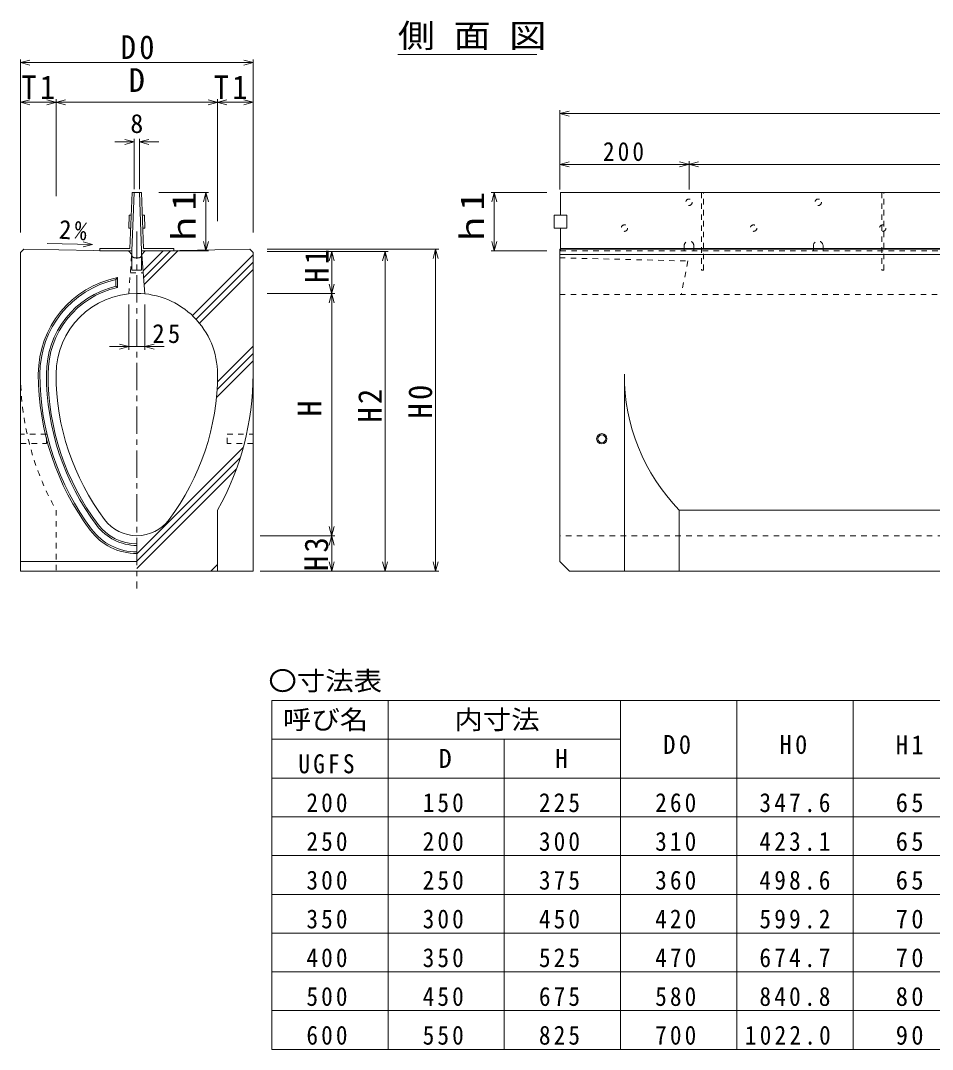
# Model space of a CAD drawing. Units: millimetres, scale not verified. Extents: x 585 to 7770, y 3235 to 5707.
# Drawn here: x 633 to 2045, y 3235 to 4827 of the extents above; entities that cross this region are included whole.
import ezdxf
from ezdxf.enums import TextEntityAlignment as Align

# ---------------------------------------------------------------- set-up
doc = ezdxf.new("R2010")
doc.units = ezdxf.units.MM
doc.header["$LTSCALE"] = 10
doc.linetypes.add('USER1', pattern=[1.693334, 0.846667, -0.846667])
doc.linetypes.add('USER2', pattern=[6.773334, 4.233333, -0.846667, 0.846667, -0.846667])
for name, color, linetype, lineweight in [('0_2', 4, 'Continuous', 5), ('1', 7, 'Continuous', 5), ('1-0', 4, 'Continuous', 5), ('3', 4, 'USER1', 5)]:
    doc.layers.add(name, color=color, linetype=linetype, lineweight=lineweight)
doc.styles.add('ＭＳ ゴシック', font='')
doc.styles.get('ＭＳ ゴシック').set_extended_font_data('MS Gothic')

msp = doc.modelspace()

# ---------------------------------------------------------------- linework, layer by layer
at = {"layer": '0_2'}
for p, q in [((633.49, 4499.06), (633.49, 4766.84)), ((633.49, 4762.13), (647.98, 4766.01)), ((633.49, 4762.13), (993.49, 4762.13)), ((647.98, 4758.25), (633.49, 4762.13)), ((979, 4766.01), (993.49, 4762.13)), ((993.49, 4762.13), (979, 4758.25)), ((993.49, 4767.13), (993.49, 4499.35)), ((1217.7, 4774.42), (1432.7, 4774.42)), ((647.98, 4704.64), (633.49, 4700.76)), ((993.49, 4700.76), (633.49, 4700.76)), ((633.49, 4700.76), (647.98, 4696.88)), ((674, 4704.64), (702.98, 4696.88)), ((702.98, 4704.64), (674, 4696.88)), ((688.49, 4705.47), (688.49, 4555.65)), ((952.98, 4704.64), (924, 4696.88)), ((924, 4704.64), (952.98, 4696.88)), ((938.49, 4516.8), (938.49, 4705.76)), ((993.49, 4700.76), (979, 4704.64)), ((979, 4696.88), (993.49, 4700.76)), ((1468.49, 4565.63), (1468.49, 4688.31)), ((1468.49, 4683.31), (1482.98, 4687.19)), ((1468.49, 4683.31), (3468.49, 4683.31)), ((1482.98, 4679.43), (1468.49, 4683.31)), ((809.49, 4639.39), (779.49, 4639.39)), ((809.49, 4639.39), (795, 4643.27)), ((795, 4635.51), (809.49, 4639.39)), ((809.49, 4644.39), (809.49, 4566.09)), ((817.49, 4566.09), (817.49, 4644.39)), ((817.49, 4639.39), (831.98, 4643.27)), ((831.98, 4635.51), (817.49, 4639.39)), ((817.49, 4639.39), (847.49, 4639.39)), ((1482.98, 4608.37), (1468.49, 4604.49)), ((3468.49, 4604.49), (1468.49, 4604.49)), ((1468.49, 4604.49), (1482.98, 4600.61)), ((1682.98, 4608.37), (1654, 4600.61)), ((1654, 4608.37), (1682.98, 4600.61)), ((1668.49, 4565.63), (1668.49, 4609.49)), ((924.45, 4560.97), (847.33, 4560.97)), ((916.68, 4546.48), (920.57, 4560.97)), ((920.57, 4471.02), (920.57, 4560.97)), ((920.57, 4560.97), (924.45, 4546.48)), ((1448.49, 4560.97), (1361.97, 4560.97)), ((1363.09, 4546.48), (1366.97, 4560.97)), ((1366.97, 4560.97), (1366.97, 4470.97)), ((1366.97, 4560.97), (1370.86, 4546.48)), ((745.03, 4480.54), (674.89, 4481.94)), ((745.03, 4480.54), (730.47, 4476.94)), ((730.62, 4484.71), (745.03, 4480.54)), ((920.57, 4471.02), (916.68, 4485.5)), ((924.45, 4485.5), (920.57, 4471.02)), ((1366.97, 4471.02), (1363.09, 4485.5)), ((1370.86, 4485.5), (1366.97, 4471.02)), ((854.31, 4470.68), (823.31, 4439.68)), ((824.43, 4429.49), (865.85, 4470.91)), ((824.9, 4418.65), (877.4, 4471.14)), ((870.99, 4471.02), (924.45, 4471.02)), ((993.49, 4464.5), (899.53, 4370.54)), ((1281.19, 4473.47), (1015.35, 4473.47)), ((1015.35, 4469.87), (1202.81, 4469.87)), ((1115.33, 4469.87), (1111.44, 4455.38)), ((1115.33, 3974.87), (1115.33, 4469.87)), ((1119.21, 4455.38), (1115.33, 4469.87)), ((1193.93, 4455.38), (1197.81, 4469.87)), ((1197.81, 4469.87), (1197.81, 3974.87)), ((1197.81, 4469.87), (1201.69, 4455.38)), ((1276.19, 4473.47), (1272.31, 4458.98)), ((1276.19, 3974.87), (1276.19, 4473.47)), ((1280.07, 4458.98), (1276.19, 4473.47)), ((1361.97, 4471.02), (1448.49, 4471.02)), ((1468.49, 4465.03), (2468.49, 4465.03)), ((905.15, 4364.85), (993.49, 4453.19)), ((783.49, 4429.39), (780.99, 4426.3)), ((783.49, 4414.05), (783.49, 4429.39)), ((993.49, 4441.87), (910.41, 4358.8)), ((780.99, 4426.3), (780.99, 4416.04)), ((780.99, 4416.04), (783.49, 4414.05)), ((1111.44, 4419.35), (1119.21, 4390.38)), ((1111.44, 4390.38), (1119.21, 4419.35)), ((1120.33, 4404.87), (1015.35, 4404.87)), ((800.99, 4317.7), (800.99, 4387.87)), ((825.99, 4387.87), (825.99, 4317.7)), ((855.99, 4322.7), (770.99, 4322.7)), ((786.5, 4326.58), (800.99, 4322.7)), ((800.99, 4322.7), (786.5, 4318.81)), ((825.99, 4322.7), (840.48, 4326.58)), ((840.48, 4318.81), (825.99, 4322.7)), ((938.3, 4267.89), (993.49, 4323.08)), ((936.74, 4243.71), (993.49, 4300.45)), ((993.49, 4311.77), (937.73, 4256.01)), ((1568.49, 3974.87), (1568.49, 4279.87)), ((978.26, 4166.43), (813.49, 4001.66)), ((813.49, 3990.35), (973.53, 4150.39)), ((813.49, 3979.03), (967.73, 4133.27)), ((2468.49, 4069.45), (1653.49, 4069.45)), ((1653.49, 4069.45), (1653.49, 3974.87)), ((1004.25, 4029.86), (1120.33, 4029.86)), ((1119.21, 4015.38), (1111.44, 4044.35)), ((1119.21, 4044.35), (1111.44, 4015.38)), ((633.49, 3989.87), (813.49, 3989.87)), ((928.12, 3974.87), (938.49, 3985.24)), ((1111.44, 3989.35), (1115.33, 3974.87)), ((1115.33, 3974.87), (1119.21, 3989.35)), ((1197.81, 3974.87), (1193.93, 3989.35)), ((1201.69, 3989.35), (1197.81, 3974.87)), ((1272.31, 3989.35), (1276.19, 3974.87)), ((1276.19, 3974.87), (1280.07, 3989.35)), ((1004.25, 3974.87), (1281.19, 3974.87))]:
    msp.add_line(p, q, dxfattribs=at)
at = {"layer": '0_2', "color": 7, "lineweight": 9}
for p, q in [((802.91, 4474.22), (806.29, 4560.97)), ((809.49, 4560.97), (805.99, 4471.02)), ((806.29, 4560.97), (820.69, 4560.97)), ((820.99, 4471.02), (817.49, 4560.97)), ((820.69, 4560.97), (824.07, 4474.22)), ((2467.49, 4560.97), (1469.49, 4560.97)), ((1469.49, 4560.97), (1469.49, 4525.97)), ((801.73, 4526.09), (800.95, 4506.09)), ((804.93, 4525.97), (801.73, 4526.09)), ((825.25, 4526.09), (822.05, 4525.97)), ((826.03, 4506.09), (825.25, 4526.09)), ((1479.49, 4525.97), (1459.49, 4525.97)), ((1459.49, 4525.97), (1459.49, 4505.97)), ((1479.49, 4505.97), (1479.49, 4525.97)), ((800.95, 4506.09), (804.15, 4505.97)), ((822.83, 4505.97), (826.03, 4506.09)), ((1459.49, 4505.97), (1479.49, 4505.97)), ((1469.49, 4505.97), (1469.49, 4473.37)), ((755.99, 4471.02), (755.99, 4474.22)), ((755.99, 4474.22), (802.91, 4474.22)), ((805.99, 4471.02), (755.99, 4471.02)), ((805.99, 4471.02), (805.99, 4441.02)), ((870.99, 4471.02), (820.99, 4471.02)), ((820.99, 4441.02), (820.99, 4471.02)), ((824.07, 4474.22), (870.99, 4474.22)), ((870.99, 4474.22), (870.99, 4471.02)), ((2467.49, 4474.22), (1469.49, 4474.22)), ((805.99, 4441.02), (820.99, 4441.02))]:
    msp.add_line(p, q, dxfattribs=at)
at = {"layer": '0_2', "color": 7, "linetype": 'USER1', "lineweight": 9}
for p, q in [((1687.89, 4560.97), (1687.89, 4440.97)), ((1691.09, 4440.97), (1691.09, 4560.97)), ((1966.89, 4560.97), (1966.89, 4440.97)), ((1970.09, 4440.97), (1970.09, 4560.97)), ((800.99, 4404.24), (805.59, 4465.03)), ((816.39, 4460.03), (810.59, 4460.03)), ((1468.49, 4460.03), (1666.8, 4455.07)), ((1469.49, 4473.37), (1469.49, 4471.02)), ((1469.49, 4471.02), (2467.49, 4471.02)), ((1666.8, 4455.07), (1656.38, 4403.3)), ((803.46, 4436.82), (823.53, 4436.82)), ((1687.89, 4440.97), (1691.09, 4440.97)), ((1966.89, 4440.97), (1970.09, 4440.97)), ((1468.49, 4403.3), (2468.49, 4403.3)), ((673.49, 4186.86), (633.49, 4186.86)), ((633.56, 4172.87), (673.49, 4172.87)), ((673.49, 4172.87), (673.49, 4186.86)), ((953.49, 4172.87), (953.49, 4186.86)), ((953.49, 4186.86), (993.49, 4186.86)), ((993.42, 4172.87), (953.49, 4172.87)), ((688.49, 4069.45), (688.49, 3974.87)), ((2468.49, 4029.86), (1468.49, 4029.86))]:
    msp.add_line(p, q, dxfattribs=at)
at = {"layer": '0_2', "linetype": 'USER2'}
msp.add_line((813.49, 4500.69), (813.49, 3947.95), dxfattribs=at)
at = {"layer": '0_2', "color": 3, "lineweight": 9}
for p, q in [((633.49, 4468.47), (638.49, 4473.37)), ((633.49, 3974.87), (633.49, 4468.47)), ((638.49, 4473.37), (800.97, 4470.12)), ((800.97, 4470.12), (805.59, 4465.03)), ((821.39, 4465.03), (826.01, 4470.12)), ((821.39, 4465.03), (825.99, 4404.24)), ((826.01, 4470.12), (988.49, 4473.37)), ((988.49, 4473.37), (993.49, 4468.47)), ((993.49, 4468.47), (993.49, 3974.87)), ((1468.49, 3989.87), (1468.49, 4473.37)), ((1468.49, 4473.37), (2468.49, 4473.37)), ((938.49, 4069.45), (938.49, 3974.87)), ((1483.49, 3974.87), (1468.49, 3989.87)), ((993.49, 3974.87), (633.49, 3974.87)), ((3453.49, 3974.87), (1483.49, 3974.87))]:
    msp.add_line(p, q, dxfattribs=at)
at = {"layer": '0_2', "color": 7, "lineweight": 9}
msp.add_circle((1533.49, 4179.86), 6, dxfattribs=at)
at = {"layer": '0_2', "color": 7, "linetype": 'USER1', "lineweight": 9}
for centre, radius, start, end in [((810.59, 4465.03), 5, 180, 270), ((816.39, 4465.03), 5, 270, 0), ((1063.49, 4279.87), 430, 180, 209.29718)]:
    msp.add_arc(centre, radius, start, end, dxfattribs=at)
at = {"layer": '0_2'}
for centre, radius, start, end in [((813.49, 4279.87), 152.5, 101.34532, 180), ((813.49, 4279.87), 150, 102.51337, 180), ((813.49, 4279.87), 140, 103.42329, 180), ((813.49, 4279.87), 137.5, 102.60229, 180), ((1063.49, 4279.87), 402.5, 180, 216.86989), ((1063.49, 4279.87), 400, 180, 216.86989), ((1063.49, 4279.87), 390, 180, 216.86989), ((1063.49, 4279.87), 387.5, 180, 216.86989), ((1865.92, 4277.64), 297.44, 179.57082, 224.42268), ((813.49, 4092.37), 77.5, 216.86989, 269.99991), ((813.49, 4092.37), 75, 216.86989, 269.99991), ((813.49, 4092.37), 90, 216.86989, 269.99991), ((813.49, 4092.37), 87.5, 216.86989, 269.99991)]:
    msp.add_arc(centre, radius, start, end, dxfattribs=at)
at = {"layer": '0_2', "color": 3, "lineweight": 9}
for centre, radius, start, end in [((813.49, 4279.87), 125, 90.00005, 180), ((813.49, 4279.87), 125, 0, 90.00005), ((1063.49, 4279.87), 375, 180, 216.86989), ((563.49, 4279.87), 375, 323.13008, 0), ((563.49, 4279.87), 430, 330.70273, 359.99995), ((813.49, 4092.37), 62.5, 216.86989, 323.13008)]:
    msp.add_arc(centre, radius, start, end, dxfattribs=at)
at = {"layer": '1', "lineweight": 9}
for p, q in [((1022.51, 3774.83), (3182.51, 3774.83)), ((1022.51, 3234.83), (1022.51, 3774.83)), ((3182.51, 3654.83), (1022.51, 3654.83)), ((3182.51, 3234.83), (1022.51, 3234.83))]:
    msp.add_line(p, q, dxfattribs=at)
at = {"layer": '1', "color": 4}
for p, q in [((1202.51, 3774.83), (1202.51, 3234.83)), ((1562.51, 3774.83), (1562.51, 3234.83)), ((1742.51, 3234.83), (1742.51, 3774.83)), ((1922.51, 3774.83), (1922.51, 3234.83)), ((1022.51, 3714.83), (1562.51, 3714.83)), ((1382.51, 3234.83), (1382.51, 3714.83)), ((2822.51, 3594.83), (1022.51, 3594.83)), ((2822.51, 3534.83), (1022.51, 3534.83)), ((1022.51, 3474.84), (2822.51, 3474.84)), ((2822.51, 3414.84), (1022.51, 3414.84)), ((1022.51, 3354.84), (2822.51, 3354.84)), ((2822.51, 3294.83), (1022.51, 3294.83))]:
    msp.add_line(p, q, dxfattribs=at)
at = {"layer": '1-0'}
msp.add_circle((1533.49, 4179.86), 8, dxfattribs=at)
at = {"layer": '3'}
for p, q in [((1660.99, 4470.97), (1660.99, 4478.47)), ((1675.99, 4478.47), (1675.99, 4470.97)), ((1860.99, 4470.97), (1860.99, 4478.47)), ((1875.99, 4478.47), (1875.99, 4470.97))]:
    msp.add_line(p, q, dxfattribs=at)
for centre in [(1668.49, 4545.97), (1868.49, 4545.97), (1568.49, 4505.97), (1768.49, 4505.97), (1968.49, 4505.97)]:
    msp.add_circle(centre, 5, dxfattribs=at)
for centre in [(1668.49, 4478.47), (1868.49, 4478.47)]:
    msp.add_arc(centre, 7.5, 0, 180, dxfattribs=at)

# ---------------------------------------------------------------- texts
at = {"layer": '0_2', "color": 3, "style": 'ＭＳ ゴシック', "width": 1.15}
msp.add_text('側 面 図', height=36.66, dxfattribs=at).set_placement((1217.7, 4774.42), align=Align.BOTTOM_LEFT)
at = {"layer": '0_2', "color": 3, "style": 'ＭＳ ゴシック'}
msp.add_text('D', height=36.66, dxfattribs=at).set_placement((800.99, 4705.76), align=Align.BOTTOM_LEFT)
at = {"layer": '0_2', "color": 7, "style": 'ＭＳ ゴシック'}
msp.add_text('8', height=29.33, dxfattribs=at).set_placement((803.49, 4644.39), align=Align.BOTTOM_LEFT)
at = {"layer": '0_2', "color": 3, "style": 'ＭＳ ゴシック', "width": 1.15}
for p in [(915.57, 4475.96), (1361.97, 4475.96)]:
    msp.add_text('ｈ1', height=36.66, rotation=90, dxfattribs=at).set_placement(p, align=Align.BOTTOM_LEFT)
at = {"layer": '0_2', "color": 3, "style": 'ＭＳ ゴシック'}
msp.add_text('H', height=36.66, rotation=90, dxfattribs=at).set_placement((1110.33, 4214.43), align=Align.BOTTOM_LEFT)
at = {"layer": '0_2', "color": 3, "char_height": 36.66, "attachment_point": 7, "style": 'ＭＳ ゴシック'}
for s, insert in [('\\T1.21;\\W0.95;D0', (788.49, 4767.13)), ('\\T1.21;\\W0.95;T1', (634.74, 4705.76)), ('\\T1.21;\\W0.95;T1', (932.5, 4705.76))]:
    msp.add_mtext(s, dxfattribs=dict(at, insert=insert))
at = {"layer": '0_2', "color": 7, "char_height": 29.33, "attachment_point": 7, "style": 'ＭＳ ゴシック'}
for s, insert in [('\\T1.27;\\W0.9;200', (1535.22, 4609.49)), ('\\T1.27;\\W0.95;25', (837.59, 4327.7))]:
    msp.add_mtext(s, dxfattribs=dict(at, insert=insert))
at = {"layer": '0_2', "color": 7, "insert": (692.26, 4489.18), "char_height": 29.33, "attachment_point": 7, "rotation": 356.565, "style": 'ＭＳ ゴシック'}
msp.add_mtext('\\T1.27;\\W0.95;2%', dxfattribs=at)
at = {"layer": '0_2', "color": 3, "char_height": 36.66, "attachment_point": 7, "rotation": 90, "style": 'ＭＳ ゴシック'}
for s, insert in [('\\T1.21;\\W0.95;H1', (1110.33, 4421.12)), ('\\T1.21;\\W0.95;H2', (1192.81, 4204.91)), ('\\T1.21;\\W0.95;H0', (1271.19, 4211.26)), ('\\T1.21;\\W0.95;H3', (1110.33, 3975.1))]:
    msp.add_mtext(s, dxfattribs=dict(at, insert=insert))
at = {"layer": '1', "style": 'ＭＳ ゴシック', "width": 1.1}
for s, p in [('〇寸法表', (1017.23, 3781.74)), ('呼び名', (1039.73, 3721.74)), ('内寸法', (1305.21, 3721.74))]:
    msp.add_text(s, height=29.33, dxfattribs=at).set_placement(p, align=Align.BOTTOM_LEFT)
at = {"layer": '1', "style": 'ＭＳ ゴシック'}
for s, p in [('D', (1281.03, 3661.74)), ('H', (1461.03, 3661.74))]:
    msp.add_text(s, height=29.33, dxfattribs=at).set_placement(p, align=Align.BOTTOM_LEFT)
at = {"layer": '1', "char_height": 29.33, "attachment_point": 7, "style": 'ＭＳ ゴシック'}
for s, insert in [('\\T1.27;\\W0.95;D0', (1628.57, 3691.74)), ('\\T1.27;\\W0.95;H0', (1808.57, 3691.74)), ('\\T1.27;\\W0.95;H1', (1988.57, 3691.74)), ('\\T1.28;\\W0.9;UGFS', (1063.67, 3661.74)), ('\\T1.27;\\W0.9;200', (1076.12, 3601.74)), ('\\T1.27;\\W0.9;150', (1256.12, 3601.74)), ('\\T1.27;\\W0.9;225', (1436.12, 3601.74)), ('\\T1.27;\\W0.9;260', (1616.12, 3601.74)), ('\\T1.28;\\W0.9;347.6', (1777.51, 3601.74)), ('\\T1.27;\\W0.95;65', (1988.57, 3601.74)), ('\\T1.27;\\W0.9;250', (1076.12, 3541.74)), ('\\T1.27;\\W0.9;200', (1256.12, 3541.74)), ('\\T1.27;\\W0.9;300', (1436.12, 3541.74)), ('\\T1.27;\\W0.9;310', (1616.12, 3541.74)), ('\\T1.28;\\W0.9;423.1', (1777.51, 3541.74)), ('\\T1.27;\\W0.95;65', (1988.57, 3541.74)), ('\\T1.27;\\W0.9;300', (1076.12, 3481.74)), ('\\T1.27;\\W0.9;250', (1256.12, 3481.74)), ('\\T1.27;\\W0.9;375', (1436.12, 3481.74)), ('\\T1.27;\\W0.9;360', (1616.12, 3481.74)), ('\\T1.28;\\W0.9;498.6', (1777.51, 3481.74)), ('\\T1.27;\\W0.95;65', (1988.57, 3481.74)), ('\\T1.27;\\W0.9;350', (1076.12, 3421.74)), ('\\T1.27;\\W0.9;300', (1256.12, 3421.74)), ('\\T1.27;\\W0.9;450', (1436.12, 3421.74)), ('\\T1.27;\\W0.9;420', (1616.12, 3421.74)), ('\\T1.28;\\W0.9;599.2', (1777.51, 3421.74)), ('\\T1.27;\\W0.95;70', (1988.57, 3421.74)), ('\\T1.27;\\W0.9;400', (1076.12, 3361.74)), ('\\T1.27;\\W0.9;350', (1256.12, 3361.74)), ('\\T1.27;\\W0.9;525', (1436.12, 3361.74)), ('\\T1.27;\\W0.9;470', (1616.12, 3361.74)), ('\\T1.28;\\W0.9;674.7', (1777.51, 3361.74)), ('\\T1.27;\\W0.95;70', (1988.57, 3361.74)), ('\\T1.27;\\W0.9;500', (1076.12, 3301.74)), ('\\T1.27;\\W0.9;450', (1256.12, 3301.74)), ('\\T1.27;\\W0.9;675', (1436.12, 3301.74)), ('\\T1.27;\\W0.9;580', (1616.12, 3301.74)), ('\\T1.28;\\W0.9;840.8', (1777.51, 3301.74)), ('\\T1.27;\\W0.95;80', (1988.57, 3301.74)), ('\\T1.27;\\W0.9;600', (1076.12, 3241.74)), ('\\T1.27;\\W0.9;550', (1256.12, 3241.74)), ('\\T1.27;\\W0.9;825', (1436.12, 3241.74)), ('\\T1.27;\\W0.9;700', (1616.12, 3241.74)), ('\\T1.28;\\W0.9;1022.0', (1755.01, 3241.74)), ('\\T1.27;\\W0.95;90', (1988.57, 3241.74))]:
    msp.add_mtext(s, dxfattribs=dict(at, insert=insert))

doc.saveas('drawing.dxf')
